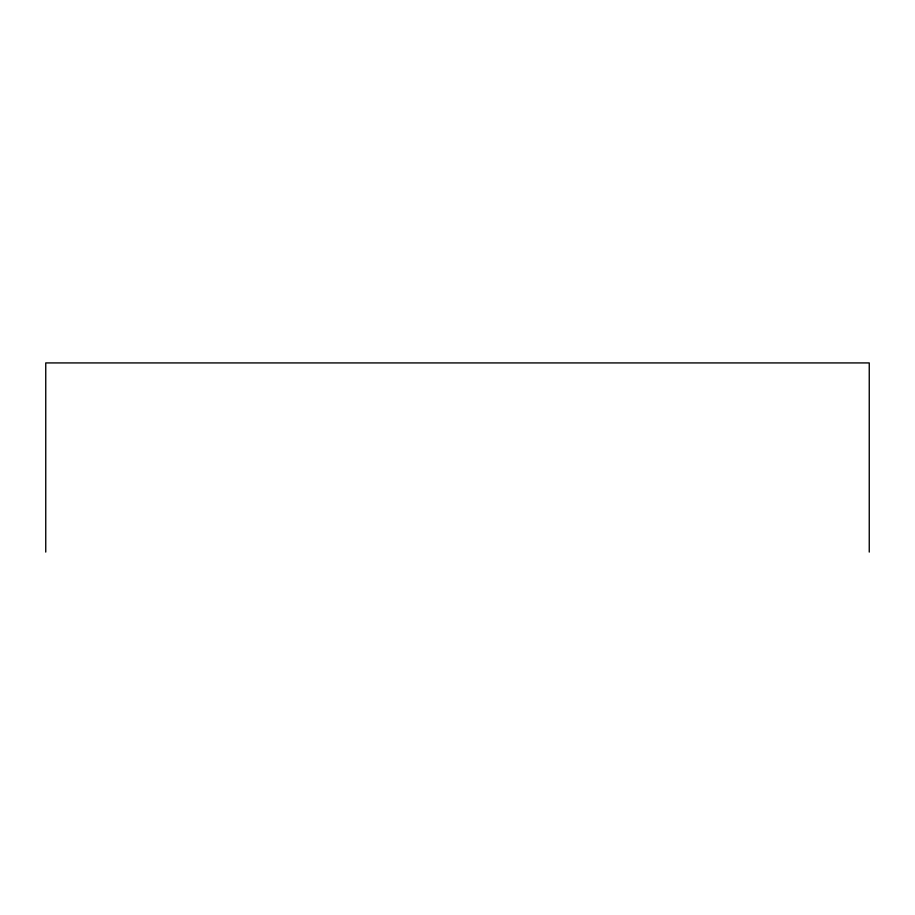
<?xml version="1.0" encoding="UTF-8"?>
<svg xmlns="http://www.w3.org/2000/svg" width="915" height="915" viewBox="0 0 915 915"><rect width="100%" height="100%" fill="white"/><g stroke="black" fill="none" stroke-linecap="round" stroke-linejoin="round"><path stroke-width="1.37" d="M869.25 552.077L869.25 362.923L45.75 362.923L45.75 552.077"/></g></svg>
